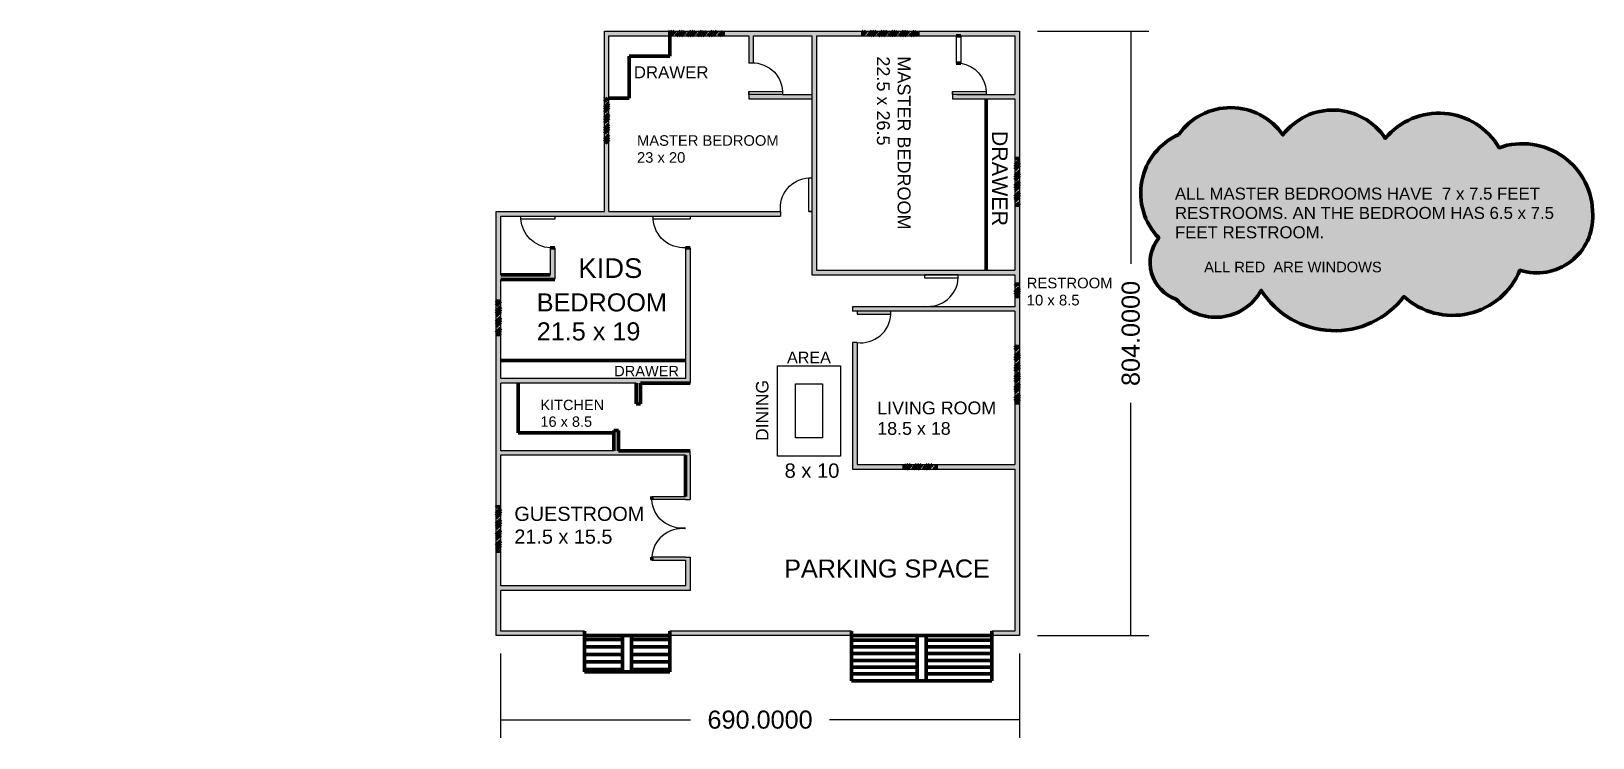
# Model space of a CAD drawing. Header units: feet. Extents: x -623 to 1454, y -2 to 938.
import ezdxf

# ---------------------------------------------------------------- set-up
doc = ezdxf.new("R2010")
doc.units = ezdxf.units.FT
doc.header["$MEASUREMENT"] = 0
doc.styles.get("Standard").update_dxf_attribs({"font": 'arial.ttf'})
doc.dimstyles.get("Standard").update_dxf_attribs({"dimtxt": 24, "dimasz": 0.18, "dimexe": 24, "dimexo": 24, "dimgap": 24, "dimtad": 0, "dimtoh": 1, "dimdec": 4, "dimzin": 0, "dimdsep": 46, "dimtxsty": 'Standard', "dimcen": 24, "dimadec": 0, "dimazin": 0, "dimtfac": 1, "dimtdec": 4, "dimtofl": 0, "dimtmove": 1, "dimatfit": 3, "dimfxl": 1, "dimtolj": 1, "dimtzin": 0, "dimarcsym": 0})
pattern_1 = [(45, (-735.838, 17.969), (14.142136, 0), [20]), (45, (-732.838, 17.969), (14.142136, 0), [20]), (45, (-729.838, 17.969), (14.142136, 0), [20])]

# ---------------------------------------------------------------- blocks, each defined once
blk = doc.blocks.new('*D23')
at = {"color": 0, "lineweight": -2, "transparency": 16777216}
for p, q in [((715.6, 938.4), (863.7, 938.4)), ((839.7, 938.3), (839.7, 628.9)), ((839.7, 134.6), (839.7, 444)), ((715.6, 134.4), (863.7, 134.4))]:
    blk.add_line(p, q, dxfattribs=at)
at = {"color": 0, "lineweight": 80, "transparency": 16777216}
for points in [[(839.7, 938.3), (839.7, 938.3), (839.7, 938.4)], [(839.7, 134.6), (839.7, 134.6), (839.7, 134.4)]]:
    blk.add_solid(points, dxfattribs=at)
at = {"layer": 'Defpoints', "color": 0, "lineweight": 80, "transparency": 16777216}
for p in [(691.6, 938.4), (691.6, 134.4), (839.7, 134.4)]:
    blk.add_point(p, dxfattribs=at)
at = {"color": 0, "lineweight": 80, "transparency": 16777216, "insert": (839.7, 536.4), "char_height": 24, "attachment_point": 5, "rotation": 90}
blk.add_mtext('\\A1;804.0000', dxfattribs=at)
blk = doc.blocks.new('*D24')
at = {"color": 0, "lineweight": -2, "transparency": 16777216}
for p, q in [((1.6, 110.4), (1.6, -1.5)), ((691.6, 110.4), (691.6, -1.5)), ((1.8, 22.5), (254.2, 22.5)), ((691.5, 22.5), (439.1, 22.5))]:
    blk.add_line(p, q, dxfattribs=at)
at = {"color": 0, "lineweight": 80, "transparency": 16777216}
for points in [[(1.8, 22.5), (1.8, 22.5), (1.6, 22.5)], [(691.5, 22.5), (691.5, 22.5), (691.6, 22.5)]]:
    blk.add_solid(points, dxfattribs=at)
at = {"layer": 'Defpoints', "color": 0, "lineweight": 80, "transparency": 16777216}
for p in [(1.6, 134.4), (691.6, 134.4), (1.6, 22.5)]:
    blk.add_point(p, dxfattribs=at)
at = {"color": 0, "lineweight": 80, "transparency": 16777216, "insert": (346.6, 22.5), "char_height": 24, "attachment_point": 5}
blk.add_mtext('\\A1;690.0000', dxfattribs=at)

msp = doc.modelspace()

# ---------------------------------------------------------------- hatches: boundary and pattern name
at = {"lineweight": 80, "true_color": 0xed1f24}
h = msp.add_hatch(dxfattribs=at)
h.set_pattern_fill('GOST_GROUND', color=240)
h.set_pattern_definition(pattern_1)
h.paths.add_polyline_path([(556.64083, 938.43382), (483.42872, 938.43382), (483.42872, 932.43382), (556.64083, 932.43382)])
h.paths.add_polyline_path([(691.64083, 769.31702), (685.64083, 769.31702), (685.64083, 707.10062), (691.64083, 707.10062)])
h.paths.add_polyline_path([(691.64083, 518.8685), (685.64083, 518.8685), (685.64083, 444.08673), (691.64083, 444.08673)])
h.paths.add_polyline_path([(580.64083, 361.96899), (538.08826, 361.96899), (538.08826, 355.96899), (580.64083, 355.96899)])
h.paths.add_polyline_path([(691.64083, 601.87582), (685.64083, 601.87582), (685.64083, 585.31651), (691.64083, 585.31651)])
h.paths.add_polyline_path([(1.64083, 579.3107), (-4.35917, 579.3107), (-4.35917, 534.76809), (1.64083, 534.76809)])
at = {"lineweight": 80}
h = msp.add_hatch(color=256, dxfattribs=at)
h.dxf.hatch_style = 1
h.paths.add_polyline_path([(520.63428, 561.9052), (475.63434, 561.97825), (475.64083, 565.97825), (520.64077, 565.9052), (520.63428, 561.9052, -0.4345374258), (475.64083, 524.22627), (475.64083, 361.96899), (538.08826, 361.96899), (538.08826, 355.96899), (469.64083, 355.96899), (469.64083, 524.23468), (475.64083, 524.23468), (475.64083, 524.22627, 0.4345374258)])
h.paths.add_polyline_path([(691.64083, 444.08673), (685.64083, 444.08673), (685.64083, 361.96899), (580.64083, 361.96899), (580.64083, 355.96899), (685.64083, 355.96899), (685.64083, 140.43382), (654.7877, 140.43382), (654.7877, 134.43382), (691.64083, 134.43382), (691.64083, 356.43382)])
h.paths.add_polyline_path([(468.42146, 140.43382), (226.44351, 140.43382), (226.44351, 134.43382), (468.42146, 134.43382)])
h.paths.add_polyline_path([(691.64083, 620.43382), (691.64083, 707.10062), (685.64083, 707.10062), (685.64083, 620.43382), (421.64083, 620.43382), (421.64083, 932.43382), (483.42872, 932.43382), (483.42872, 938.43382), (421.64083, 938.43382), (297.57784, 938.43382), (297.57784, 932.43382), (331.51538, 932.43382), (331.51538, 896.16679, -0.0374653399), (337.51538, 896.45424), (337.51538, 932.43382), (415.64083, 932.43382), (415.64083, 614.43382), (685.64083, 614.43382), (685.64083, 601.87582), (691.64083, 601.87582)])
h.paths.add_polyline_path([(691.64083, 585.31651), (685.64083, 585.31651), (685.64083, 571.97825), (469.64083, 571.97825), (469.64083, 565.97825), (475.64083, 565.97825), (685.64083, 565.97825), (685.64083, 518.8685), (691.64083, 518.8685)])
h.paths.add_polyline_path([(373.89721, 698.43382), (145.64083, 698.43382), (145.64083, 789.57357), (142.83519, 789.57357), (139.64083, 789.57357), (139.64083, 698.43382), (-4.35917, 698.43382), (-4.35917, 579.3107), (1.64083, 579.3107), (1.64083, 607.96899), (73.64083, 607.96899), (73.64083, 650.40275), (67.64083, 650.40275), (67.64083, 614.43382), (1.64083, 614.43382), (1.64083, 692.43382), (67.64083, 692.43382), (73.64083, 692.43382), (145.64083, 692.43382), (373.89721, 692.43382)])
h.paths.add_polyline_path([(253.64083, 650.49411), (247.64083, 650.49411), (247.64083, 476.43382), (1.64083, 476.43382), (1.64083, 534.76809), (-4.35917, 534.76809), (-4.35917, 305.84373), (1.64083, 305.84373), (1.64083, 374.43382), (247.64083, 374.43382), (247.64083, 319.30687), (202.64083, 319.30687), (202.64083, 315.30687), (247.64083, 315.30687), (253.64083, 315.30687), (253.64083, 374.43382), (253.64083, 380.43382), (158.33021, 380.43382), (158.33021, 407.43382), (152.33021, 407.43382), (152.33021, 380.43382), (1.64083, 380.43382), (1.64083, 470.43382), (181.77989, 470.43382), (181.77989, 442.64126), (187.77989, 442.64126), (187.77989, 470.22142), (253.64083, 470.22142)])
at = {"lineweight": 80, "true_color": 0x991b1e}
h = msp.add_hatch(color=244, dxfattribs=at)
h.dxf.hatch_style = 1
h.paths.add_polyline_path([(1.64083, 305.84373), (-4.35917, 305.84373), (-4.35917, 246.91753), (1.64083, 246.91753)])
h.paths.add_polyline_path([(580.64083, 361.96899), (538.08826, 361.96899), (538.08826, 355.96899), (580.64083, 355.96899)])
h.paths.add_polyline_path([(691.64083, 518.8685), (685.64083, 518.8685), (685.64083, 444.08673), (691.64083, 444.08673)])
h.paths.add_polyline_path([(297.57784, 938.43382), (226.54583, 938.43382), (226.54583, 932.43382), (297.57784, 932.43382)])
h.paths.add_polyline_path([(145.64083, 849.53494), (139.64083, 849.53494), (139.64083, 789.57357), (142.83519, 789.57357), (145.64083, 789.57357)])
h.paths.add_polyline_path([(1.64083, 579.3107), (-4.35917, 579.3107), (-4.35917, 534.76809), (1.64083, 534.76809)])
h.paths.add_polyline_path([(556.64083, 938.43382), (483.42872, 938.43382), (483.42872, 932.43382), (556.64083, 932.43382)])
h.paths.add_polyline_path([(691.64083, 769.31702), (685.64083, 769.31702), (685.64083, 707.10062), (691.64083, 707.10062)])
h.paths.add_polyline_path([(691.64083, 601.87582), (685.64083, 601.87582), (685.64083, 585.31651), (691.64083, 585.31651)])
at = {"lineweight": 80}
h = msp.add_hatch(color=256, dxfattribs=at)
h.dxf.hatch_style = 1
h.paths.add_polyline_path([(226.54583, 938.43382), (139.64083, 938.43382), (139.64083, 849.53494), (145.64083, 849.53494), (145.64083, 932.43382), (226.54583, 932.43382)])
at = {"lineweight": 80, "true_color": 0xed1f24}
h = msp.add_hatch(dxfattribs=at)
h.set_pattern_fill('GOST_GROUND', color=240)
h.set_pattern_definition(pattern_1)
h.paths.add_polyline_path([(297.57784, 938.43382), (226.54583, 938.43382), (226.54583, 932.43382), (297.57784, 932.43382)])
at = {"lineweight": 80}
h = msp.add_hatch(color=256, dxfattribs=at)
h.dxf.hatch_style = 1
h.paths.add_polyline_path([(415.64083, 854.42317), (376.51538, 854.42317), (331.51538, 854.42317), (331.51538, 848.43382), (415.64083, 848.43382)])
h.paths.add_polyline_path([(691.64083, 938.43382), (556.64083, 938.43382), (556.64083, 932.43382), (607.46465, 932.43382), (613.42517, 932.43382), (685.64083, 932.43382), (685.64083, 854.43382), (608.46465, 854.43382), (602.46465, 854.43137), (602.46465, 848.43382), (685.64083, 848.43382), (685.64083, 769.31702), (691.64083, 769.31702)])
at = {"lineweight": 80, "true_color": 0xed1f24}
h = msp.add_hatch(dxfattribs=at)
h.set_pattern_fill('GOST_GROUND', color=240)
h.set_pattern_definition(pattern_1)
h.paths.add_polyline_path([(145.64083, 849.53494), (139.64083, 849.53494), (139.64083, 789.57357), (142.83519, 789.57357), (145.64083, 789.57357)])
at = {"lineweight": 80, "true_color": 0x9898cc}
h = msp.add_hatch(color=253, dxfattribs=at)
h.dxf.hatch_style = 1
h.paths.add_polyline_path([(1329.51108, 783.5218, 0.52056705), (1178.09629, 795.87976, 0.52056705), (1042.03365, 800.45032, 0.52056705), (903.37808, 800.92884, 0.52056705), (876.89572, 663.45241, 0.52056705), (900.09561, 581.77821, 0.52056705), (1013.19506, 593.60706, 0.52056705), (1203.02033, 585.3803, 0.52056705), (1357.19946, 620.52582, 0.52056705), (1454.04695, 694.29987, 0.52056705)])
h.paths.add_polyline_path([(894.21325, 658.55634), (1107.39197, 658.55634), (1107.39197, 683.39126), (894.21325, 683.39126)], flags=24)
h.paths.add_polyline_path([(894.21325, 684.25893), (1412.96359, 684.25893), (1412.96359, 709.09386), (894.21325, 709.09386)], flags=24)
h.paths.add_polyline_path([(894.18051, 709.96152), (1388.15595, 709.96152), (1388.15595, 734.79645), (894.18051, 734.79645)], flags=24)
at = {"lineweight": 80, "true_color": 0xed1f24}
h = msp.add_hatch(dxfattribs=at)
h.set_pattern_fill('GOST_GROUND', color=240)
h.set_pattern_definition(pattern_1)
h.paths.add_polyline_path([(1.64083, 305.84373), (-4.35917, 305.84373), (-4.35917, 246.91753), (1.64083, 246.91753)])
at = {"lineweight": 80}
h = msp.add_hatch(color=256, dxfattribs=at)
h.dxf.hatch_style = 1
h.paths.add_polyline_path([(253.64083, 238.69093), (247.54241, 238.69093), (202.64082, 238.69198), (202.64083, 234.69198), (247.64083, 234.69214), (247.64083, 200.43382), (1.64083, 200.43382), (1.64083, 246.91753), (-4.35917, 246.91753), (-4.35917, 134.43382), (113.21085, 134.43382), (113.21085, 140.43382), (1.64083, 140.43382), (1.64083, 194.43382), (253.64083, 194.43382)])

# ---------------------------------------------------------------- linework, layer by layer
for p, q in [((226.54583, 938.43382), (226.54583, 932.43382)), ((297.57784, 938.43382), (297.57784, 932.43382)), ((483.42872, 938.43382), (483.42872, 932.43382)), ((556.64083, 938.43382), (556.64083, 932.43382)), ((226.54583, 932.43382), (226.54583, 905.43382)), ((613.42517, 932.43382), (607.42517, 932.43382)), ((226.54583, 905.43382), (172.54583, 905.43382)), ((172.54583, 905.43382), (172.54583, 849.53494)), ((613.42517, 896.02117), (607.46465, 896.02117)), ((145.64083, 849.53494), (172.54583, 849.53494)), ((647.46688, 848.98627), (647.46688, 620.43382)), ((685.64083, 769.31702), (691.64083, 769.31702)), ((691.64083, 779.43382), (691.64083, 779.43382)), ((685.64083, 707.10062), (691.64083, 707.10062)), ((67.64083, 650.40275), (73.64083, 650.40275)), ((247.64083, 650.49411), (253.64083, 650.49411)), ((1.64083, 614.43382), (67.64083, 614.43382)), ((1.64083, 607.96899), (73.64083, 607.96899)), ((685.64083, 601.87582), (691.64083, 601.87582)), ((685.64083, 585.31651), (691.64083, 585.31651)), ((-4.35917, 579.3107), (1.64083, 579.3107)), ((1.64083, 542.43382), (1.64083, 542.43382)), ((-4.35917, 534.76809), (1.64083, 534.76809)), ((1.64083, 500.53369), (247.64083, 500.53369)), ((685.64083, 518.8685), (691.64083, 518.8685)), ((25.05909, 470.43382), (25.05909, 404.31064)), ((181.77989, 470.43382), (181.77989, 442.64126)), ((187.77989, 442.64126), (187.77989, 470.22142)), ((187.77989, 470.22142), (253.64083, 470.22142)), ((181.77989, 442.64126), (187.77989, 442.64126)), ((685.64083, 444.08673), (691.64083, 444.08673)), ((25.05909, 404.31064), (152.33021, 404.31064)), ((152.33021, 407.43382), (152.33021, 380.43382)), ((152.33021, 407.43382), (158.33021, 407.43382)), ((158.33021, 407.43382), (158.33021, 380.43382)), ((158.33021, 380.43382), (253.64083, 380.43382)), ((247.64083, 374.43382), (247.64083, 319.30687)), ((538.08826, 361.96899), (538.08826, 355.96899)), ((580.64083, 361.96899), (580.64083, 355.96899)), ((202.64083, 319.30687), (202.64083, 315.30687)), ((-4.35917, 305.84373), (1.64083, 305.84373)), ((-4.35917, 246.91753), (1.64083, 246.91753)), ((202.64082, 238.69198), (202.64083, 234.69198)), ((113.21085, 140.43382), (113.21085, 134.43382)), ((113.21085, 134.43382), (113.21085, 86.43382)), ((113.21085, 134.43382), (226.44351, 134.43382)), ((113.21085, 129.43382), (163.82718, 129.43382)), ((163.82718, 134.43382), (163.82718, 86.43382)), ((175.82718, 134.43382), (175.82718, 86.43382)), ((175.82718, 129.43382), (226.44351, 129.43382)), ((226.44351, 140.43382), (226.44351, 134.43382)), ((226.44351, 134.43382), (226.44351, 86.43382)), ((468.42146, 140.43382), (468.42146, 134.43382)), ((468.42146, 134.43382), (468.42146, 74.43382)), ((468.42146, 134.43382), (654.7877, 134.43382)), ((468.42146, 128.43382), (555.60458, 128.43382)), ((555.60458, 134.43382), (555.60458, 74.43382)), ((567.60458, 134.43382), (567.60458, 74.43382)), ((567.60458, 128.43382), (654.7877, 128.43382)), ((654.7877, 140.43382), (654.7877, 134.43382)), ((654.7877, 134.43382), (654.7877, 74.43382)), ((113.21085, 119.43382), (163.82718, 119.43382)), ((113.21085, 109.43382), (163.82718, 109.43382)), ((175.82718, 119.43382), (226.44351, 119.43382)), ((175.82718, 109.43382), (226.44351, 109.43382)), ((468.42146, 119.43382), (555.60458, 119.43382)), ((468.42146, 110.43382), (555.60458, 110.43382)), ((567.60458, 119.43382), (654.7877, 119.43382)), ((567.60458, 110.43382), (654.7877, 110.43382)), ((113.21085, 99.43382), (163.82718, 99.43382)), ((113.21085, 89.43382), (163.82718, 89.43382)), ((113.21085, 86.43382), (226.44351, 86.43382)), ((175.82718, 99.43382), (226.44351, 99.43382)), ((175.82718, 89.43382), (226.44351, 89.43382)), ((468.42146, 101.43382), (555.60458, 101.43382)), ((468.42146, 92.43382), (555.60458, 92.43382)), ((468.42146, 83.43382), (555.60458, 83.43382)), ((567.60458, 101.43382), (654.7877, 101.43382)), ((567.60458, 92.43382), (654.7877, 92.43382)), ((567.60458, 83.43382), (654.7877, 83.43382)), ((468.42146, 74.43382), (654.7877, 74.43382))]:
    msp.add_line(p, q, dxfattribs=at)
for p, q in [((331.51538, 932.43382), (331.51538, 895.95272)), ((337.51538, 932.43382), (337.51538, 896.24017)), ((607.46465, 932.43382), (607.46465, 896.02117)), ((613.42517, 932.43382), (613.42517, 896.02117)), ((331.51538, 858.2091), (331.51538, 848.43382)), ((376.51538, 854.42317), (415.64083, 854.42317)), ((602.46465, 858.43137), (602.46465, 848.43382)), ((608.46465, 854.43382), (685.64083, 854.43382)), ((139.64083, 849.53494), (145.64083, 849.53494)), ((331.51538, 848.43382), (415.64083, 848.43382)), ((602.46465, 848.43382), (685.64083, 848.43382)), ((73.64083, 692.43382), (73.64083, 688.43382)), ((373.89721, 698.43382), (373.89721, 692.43382)), ((67.64083, 650.40275), (67.64083, 614.43382)), ((73.64083, 650.40275), (73.64083, 608.43382)), ((247.64083, 650.49411), (247.64083, 476.43382)), ((253.64083, 650.49411), (253.64083, 470.43382)), ((685.64083, 571.97825), (469.64083, 571.97825)), ((469.64083, 571.97825), (469.64083, 565.97825)), ((475.64083, 565.97825), (469.64083, 565.97825)), ((685.64083, 565.97825), (475.64083, 565.97825)), ((475.64083, 565.97825), (475.64083, 561.97824)), ((469.64083, 524.23468), (469.64083, 355.96899)), ((475.57307, 524.23468), (469.64083, 524.23468)), ((475.64083, 524.22627), (475.64083, 361.96899)), ((247.64083, 476.43382), (1.64083, 476.43382)), ((181.77989, 470.43382), (1.64083, 470.43382)), ((152.33021, 380.43382), (1.64083, 380.43382)), ((247.64083, 374.43382), (1.64083, 374.43382)), ((253.64083, 374.43382), (253.64083, 380.43382)), ((253.64083, 374.43382), (253.64083, 315.30687)), ((469.64083, 355.96899), (685.64083, 355.96899)), ((475.64083, 361.96899), (685.64083, 361.96899)), ((247.64083, 315.30687), (253.64083, 315.30687)), ((247.54241, 238.69093), (253.64083, 238.69093)), ((247.64083, 234.69214), (247.64083, 200.43382)), ((253.64083, 238.69093), (253.64083, 194.43382)), ((247.64083, 200.43382), (1.64083, 200.43382)), ((253.64083, 194.43382), (1.64083, 194.43382))]:
    msp.add_line(p, q)
for points in [[(113.21085, 134.43382), (-4.35917, 134.43382), (-4.35917, 698.43382), (139.64083, 698.43382), (139.64083, 938.43382), (421.64083, 938.43382), (691.64083, 938.43382), (691.64083, 620.43382), (691.64083, 356.43382), (691.64083, 134.43382), (654.7877, 134.43382)], [(145.64083, 698.43382), (145.64083, 932.43382), (331.51538, 932.43382)], [(337.51538, 932.43382), (415.64083, 932.43382)], [(415.64083, 932.43382), (415.64083, 614.43382), (685.64083, 614.43382)], [(421.64083, 932.43382), (421.64083, 620.43382), (685.64083, 620.43382)], [(421.64083, 932.43382), (607.46465, 932.43382)], [(613.42517, 932.43382), (685.64083, 932.43382), (685.64083, 854.43382)], [(685.64083, 848.43382), (685.64083, 620.43382)], [(145.64083, 789.57357), (142.83519, 789.57357), (139.64083, 789.57357)], [(1.64083, 614.43382), (1.64083, 692.43382), (67.64083, 692.43382)], [(73.64083, 692.43382), (145.64083, 692.43382), (373.89721, 692.43382)], [(145.64083, 698.43382), (373.89721, 698.43382)], [(411.64083, 698.43382), (415.64083, 698.43382)], [(1.64083, 476.43382), (1.64083, 607.96899)], [(483.93622, 614.43382), (483.93622, 614.42408)], [(685.64083, 614.43382), (685.64083, 571.97825)], [(685.64083, 565.97825), (685.64083, 361.96899)], [(1.64083, 380.43382), (1.64083, 470.43382)], [(1.64083, 200.43382), (1.64083, 374.43382)], [(685.64083, 355.96899), (685.64083, 140.43382), (654.7877, 140.43382)], [(202.64083, 319.30687), (247.64083, 319.30687)], [(247.64083, 315.30687), (202.64083, 315.30687)], [(247.64082, 238.69093), (247.64082, 238.69214), (202.64082, 238.69198)], [(202.64083, 234.69198), (247.64083, 234.69214)], [(113.21085, 140.43382), (1.64083, 140.43382), (1.64083, 194.43382)], [(113.21085, 134.43382), (-4.35917, 134.43382)], [(468.42146, 140.43382), (226.44351, 140.43382)], [(468.42146, 134.43382), (226.44351, 134.43382)], [(468.42146, 134.43382), (226.44351, 134.43382)]]:
    msp.add_lwpolyline(points)
for points in [[(331.51538, 896.16679, -0.4350431228), (376.51538, 858.42317), (376.51538, 854.42317), (331.51538, 854.42317), (331.51538, 858.42317), (376.51538, 858.42317)], [(613.42517, 896.02117, -0.3557100154), (647.463, 858.44978), (647.46464, 854.44978), (602.46465, 854.43137), (602.46301, 858.43137), (647.463, 858.44978)], [(373.89721, 698.43382, -0.4350431228), (411.64083, 743.43382), (415.64083, 743.43382), (415.64083, 698.43382), (411.64083, 698.43382), (411.64083, 743.43382)], [(67.64083, 650.40275, -0.3912015734), (28.64083, 688.43382), (28.64083, 692.43382), (73.64083, 692.43382), (73.64083, 688.43382), (28.64083, 688.43382)], [(247.64083, 650.49411, -0.4202361641), (204.64083, 688.43382), (204.64083, 692.43382), (253.64083, 692.43382), (253.64083, 688.43382), (204.64083, 688.43382)], [(565.23277, 572.69026, 0.4350431228), (610.29398, 610.36078), (610.30047, 614.36077), (565.30053, 614.43382), (565.29404, 610.43383), (610.29398, 610.36078)], [(475.57307, 524.23468, 0.4350431228), (520.63428, 561.9052), (520.64077, 565.9052), (475.64083, 565.97825), (475.63434, 561.97825), (520.63428, 561.9052)], [(247.64083, 277.56325, -0.4350431228), (202.64083, 315.30687)], [(247.64068, 276.43576, 0.4350431228), (202.64082, 238.69198)]]:
    msp.add_lwpolyline(points, format="xyb")
msp.add_lwpolyline([(903.37808, 800.92884, 0.52056705), (876.89572, 663.45241, 0.52056705), (900.09561, 581.77821, 0.52056705), (1013.19506, 593.60706, 0.52056705), (1203.02033, 585.3803, 0.52056705), (1357.19946, 620.52582, 0.52056705), (1454.04695, 694.29987, 0.52056705), (1329.51108, 783.5218, 0.52056705), (1178.09629, 795.87976, 0.52056705), (1042.03365, 800.45032, 0.52056705)], format="xyb", close=True, dxfattribs=at)
for points in [[(369.76421, 373.33315), (369.76421, 493.33315), (453.76421, 493.33315), (453.76421, 373.33315)], [(393.76421, 397.33315), (393.76421, 469.33315), (429.76421, 469.33315), (429.76421, 397.33315)]]:
    msp.add_lwpolyline(points, close=True)

# ---------------------------------------------------------------- texts
at = {"color": 2, "lineweight": 80, "true_color": 0xf1eb1f}
for s, height, rotation, p in [('22.5 x 26.5', 17.1626021, 270, (501.99812, 905.0228)), ('MASTER BEDROOM', 17.1626021, 270, (529.56833, 905.0228)), ('DRAWER ', 20.422236, 270, (655.28701, 806.02188)), ('DINING ', 16.5706, 90, (357.73375, 393.4175))]:
    msp.add_text(s, height=height, rotation=rotation, dxfattribs=at).set_placement(p)
for s, height, p in [('DRAWER', 16, (178.69542, 875.85761)), ('MASTER BEDROOM', 14.0306741, (182.92663, 786.04025)), ('23 x 20', 14.030674, (182.92663, 763.5012)), ('ALL MASTER BEDROOMS HAVE  7 x 7.5 FEET', 16, (898.3524, 714.37353)), ('RESTROOMS. AN THE BEDROOM HAS 6.5 x 7.5 ', 16, (898.3524, 688.67094)), ('FEET RESTROOM. ', 16, (898.3524, 662.96834)), ('KIDS ', 26.115055, (104.92553, 610.22726)), ('RESTROOM ', 14.16449, (701.20232, 596.39439)), ('BEDROOM ', 23.985193, (49.5981, 565.69963)), ('10 x 8.5', 14.16449, (701.20232, 573.64038)), ('21.5 x 19', 23.985193, (49.5981, 527.16952)), ('AREA', 15.309182, (382.51222, 496.80729)), ('DRAWER', 13.86191, (152.67362, 479.43445)), ('KITCHEN ', 13.820176, (54.52319, 434.37643)), ('LIVING ROOM ', 16.989053, (502.46202, 428.81497)), ('16 x 8.5', 13.820176, (54.52319, 412.17553)), ('18.5 x 18', 16.989053, (502.46202, 401.52355)), ('8 x 10', 19.150201, (379.21452, 344.31944)), ('GUESTROOM ', 18.867742, (19.83123, 287.00234)), ('21.5 x 15.5', 18.8677416, (19.83123, 256.69298)), ('PARKING SPACE', 23.9715389, (378.64705, 211.68616))]:
    msp.add_text(s, height=height, dxfattribs=at).set_placement(p)
at = {"lineweight": 80}
msp.add_text('ALL RED  ARE WINDOWS', height=13.9606599, dxfattribs=at).set_placement((937.21669, 617.79019))
at = {"lineweight": 80, "insert": (-622.76779, 887.59757), "char_height": 0.2, "attachment_point": 1}
msp.add_mtext_dynamic_manual_height_columns('kk', width=44.9830611, gutter_width=1, heights=[0], dxfattribs=at)

# ---------------------------------------------------------------- dimensions: what is measured, and where the dimension line sits
at = {"color": 30, "lineweight": 80, "true_color": 0xf26722}
dim = msp.add_linear_dim(base=(839.70887, 134.43382), p1=(691.64083, 938.43382), p2=(691.64083, 134.43382), angle=90, dimstyle='Standard', dxfattribs=at)
dim.commit()
dim.dimension.update_dxf_attribs({"geometry": '*D23', "text_midpoint": (839.70887, 536.43382)})
dim = msp.add_linear_dim(base=(1.64083, 22.49761), p1=(691.64083, 134.43382), p2=(1.64083, 134.43382), dimstyle='Standard', dxfattribs=at)
dim.commit()
dim.dimension.update_dxf_attribs({"geometry": '*D24', "text_midpoint": (346.64083, 22.49761)})

doc.saveas('drawing.dxf')
